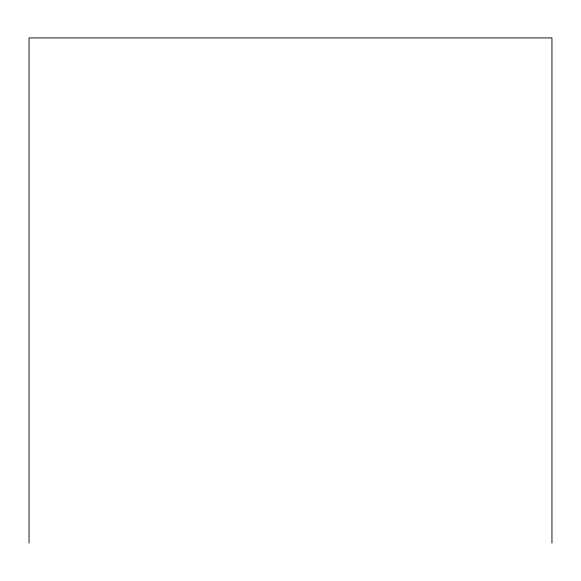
<?xml version="1.0" encoding="UTF-8"?>
<svg xmlns="http://www.w3.org/2000/svg" width="581" height="581" viewBox="0 0 581 581"><rect width="100%" height="100%" fill="white"/><g stroke="black" fill="none" stroke-linecap="round" stroke-linejoin="round"><path stroke-width="0.87" d="M551.95 543.075L551.95 37.925L29.05 37.925L29.05 543.075"/></g></svg>
